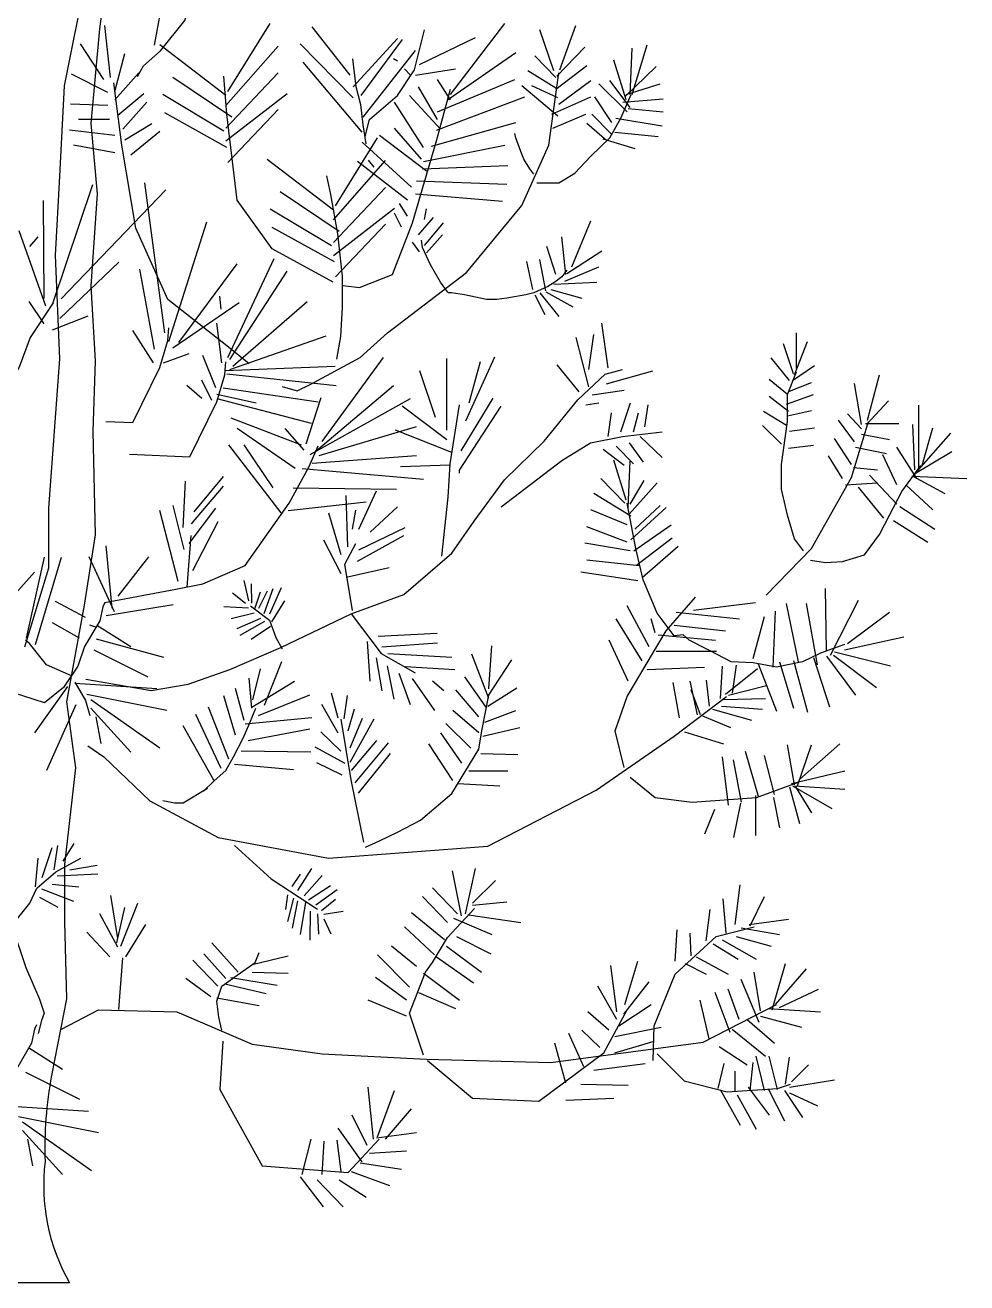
# Model space of a CAD drawing. Extents: x -31.3 to -29.3, y -43.06 to -40.81.
# Drawn here: x -30.426 to -29.303, y -43.057 to -41.558 of the extents above; entities that cross this region are included whole.
import ezdxf

# ---------------------------------------------------------------- set-up
doc = ezdxf.new("R2010")
doc.units = 0
doc.layers.get('0').update_dxf_attribs({"linetype": 'CONTINUOUS'})

msp = doc.modelspace()

# ---------------------------------------------------------------- linework, layer by layer
at = {"color": 0}
for p, q in [((-30.184, -41.6367), (-30.1338, -41.5557)), ((-29.9186, -41.6406), (-29.854, -41.5557)), ((-30.3239, -41.62), (-30.331, -41.5583)), ((-30.0381, -41.6174), (-30.0835, -41.5596)), ((-29.7954, -41.6123), (-29.8121, -41.5634)), ((-29.7882, -41.611), (-29.7691, -41.5583)), ((-30.3322, -41.6226), (-30.3597, -41.5801)), ((-30.1864, -41.6418), (-30.2653, -41.5814)), ((-30.1864, -41.6534), (-30.1242, -41.5827)), ((-30.0345, -41.6444), (-30.0979, -41.5801)), ((-30.0345, -41.6315), (-29.9819, -41.5737)), ((-30.025, -41.6418), (-29.9759, -41.575)), ((-29.9556, -41.6046), (-29.8887, -41.5724)), ((-29.7918, -41.6187), (-29.7583, -41.584)), ((-29.7045, -41.6406), (-29.7021, -41.5853)), ((-29.7021, -41.6406), (-29.6842, -41.5814)), ((-30.3191, -41.6367), (-30.3071, -41.5917)), ((-30.0226, -41.6675), (-29.9604, -41.5879)), ((-29.9819, -41.6007), (-29.9867, -41.5981)), ((-29.9221, -41.647), (-29.8408, -41.5904)), ((-29.793, -41.62), (-29.8181, -41.5943)), ((-29.7093, -41.647), (-29.7237, -41.5994)), ((-30.3274, -41.638), (-30.3705, -41.6161)), ((-30.3191, -41.647), (-30.2904, -41.6148)), ((-30.1864, -41.6804), (-30.1242, -41.6148)), ((-30.0238, -41.6855), (-30.0943, -41.602)), ((-29.9664, -41.6174), (-29.9735, -41.6097)), ((-29.9604, -41.6174), (-29.9126, -41.6097)), ((-29.793, -41.6328), (-29.8265, -41.6123)), ((-29.793, -41.6341), (-29.756, -41.6058)), ((-29.7105, -41.6431), (-29.6735, -41.6071)), ((-30.1792, -41.6675), (-30.2497, -41.62)), ((-29.9341, -41.6701), (-29.9568, -41.6315)), ((-29.9341, -41.6611), (-29.842, -41.6226)), ((-29.9186, -41.647), (-29.9341, -41.6226)), ((-29.7906, -41.6662), (-29.8336, -41.6303)), ((-29.7906, -41.6444), (-29.8217, -41.6303)), ((-29.7894, -41.6521), (-29.7512, -41.6238)), ((-29.7081, -41.6611), (-29.7416, -41.6277)), ((-29.7045, -41.656), (-29.7285, -41.6238)), ((-29.7093, -41.6406), (-29.6687, -41.6277)), ((-30.3155, -41.665), (-30.2844, -41.6393)), ((-30.1888, -41.6842), (-30.2617, -41.6406)), ((-30.1864, -41.6958), (-30.1134, -41.6393)), ((-29.9305, -41.6817), (-29.9676, -41.6418)), ((-29.9353, -41.683), (-29.8301, -41.6431)), ((-29.7978, -41.6637), (-29.7512, -41.6431)), ((-29.7261, -41.674), (-29.7464, -41.6431)), ((-29.7129, -41.6495), (-29.6651, -41.6457)), ((-30.3274, -41.6534), (-30.3717, -41.6521)), ((-30.3095, -41.6817), (-30.2808, -41.6495)), ((-30.184, -41.7215), (-30.1242, -41.6585)), ((-29.9508, -41.7035), (-29.9855, -41.6495)), ((-29.7069, -41.6573), (-29.6651, -41.6611)), ((-30.3251, -41.6701), (-30.3621, -41.6701)), ((-30.3071, -41.6945), (-30.2748, -41.6752)), ((-30.1852, -41.7035), (-30.2593, -41.6624)), ((-29.9413, -41.7022), (-29.8408, -41.674)), ((-29.7966, -41.6804), (-29.7571, -41.6637)), ((-29.732, -41.6958), (-29.756, -41.6752)), ((-29.7261, -41.6881), (-29.75, -41.6637)), ((-29.7213, -41.6688), (-29.6663, -41.6778)), ((-30.3191, -41.6894), (-30.3729, -41.683)), ((-30.3, -41.7125), (-30.2653, -41.6842)), ((-29.9472, -41.7318), (-30.0034, -41.6894)), ((-29.9532, -41.7176), (-29.9855, -41.6804)), ((-29.7225, -41.6855), (-29.6711, -41.6907)), ((-30.3191, -41.7099), (-30.3681, -41.7009)), ((-30.0559, -41.7732), (-30.0057, -41.6922)), ((-29.9652, -41.7511), (-30.0238, -41.6971)), ((-29.9508, -41.7202), (-29.854, -41.7009)), ((-29.7368, -41.6932), (-29.6986, -41.7048)), ((-30.0583, -41.7783), (-30.1372, -41.7179)), ((-30.0583, -41.7899), (-29.9961, -41.7192)), ((-29.97, -41.7665), (-30.0297, -41.7202)), ((-29.952, -41.7292), (-29.8504, -41.7253)), ((-30.3928, -41.8896), (-30.3453, -41.7477)), ((-30.2593, -41.9245), (-30.2832, -41.7459)), ((-30.0583, -41.8169), (-29.9961, -41.7513)), ((-29.9592, -41.7433), (-29.8516, -41.7472)), ((-30.3829, -41.8842), (-30.2581, -41.7541)), ((-30.0512, -41.804), (-30.1217, -41.7565)), ((-29.9604, -41.7588), (-29.8564, -41.7678)), ((-30.4032, -41.8836), (-30.4038, -41.767)), ((-30.0607, -41.8207), (-30.1336, -41.7771)), ((-30.0583, -41.8323), (-29.9854, -41.7758)), ((-29.97, -41.7857), (-29.9795, -41.7703)), ((-29.9496, -41.7896), (-29.9472, -41.7767)), ((-30.2545, -41.9348), (-30.2091, -41.7922)), ((-30.0559, -41.858), (-29.9961, -41.795)), ((-29.9771, -41.7986), (-29.9855, -41.7819)), ((-29.9568, -41.8076), (-29.9389, -41.787)), ((-29.9496, -41.8205), (-29.9269, -41.7935)), ((-29.7739, -41.8461), (-29.7512, -41.7909)), ((-30.4012, -41.893), (-30.4331, -41.8029)), ((-30.4203, -41.8218), (-30.4102, -41.8101)), ((-30.0571, -41.84), (-30.1312, -41.7989)), ((-29.9472, -41.8294), (-29.9281, -41.8076)), ((-29.781, -41.8551), (-29.7858, -41.8102)), ((-29.9556, -41.8282), (-29.964, -41.8166)), ((-29.793, -41.8551), (-29.8038, -41.8217)), ((-30.3845, -41.9074), (-30.3141, -41.8405)), ((-30.184, -41.9541), (-30.129, -41.8359)), ((-29.8205, -41.8731), (-29.8277, -41.8397)), ((-29.805, -41.8744), (-29.8121, -41.8371)), ((-29.7799, -41.8539), (-29.738, -41.8269)), ((-30.2718, -41.9443), (-30.2891, -41.8487)), ((-30.2426, -41.9361), (-30.1732, -41.8423)), ((-30.1816, -41.9566), (-30.1134, -41.8513)), ((-29.7822, -41.8629), (-29.7416, -41.8461)), ((-29.7954, -41.8667), (-29.744, -41.8641)), ((-30.1923, -41.8963), (-30.1935, -41.8808)), ((-29.8181, -41.8795), (-29.8062, -41.9027)), ((-29.8121, -41.877), (-29.7894, -41.9053)), ((-29.805, -41.8757), (-29.7727, -41.8937)), ((-29.799, -41.8731), (-29.7619, -41.8834)), ((-30.403, -41.914), (-30.4209, -41.8871)), ((-30.2497, -41.9425), (-30.1708, -41.8886)), ((-30.178, -41.9644), (-30.0895, -41.8873)), ((-30.3931, -41.9212), (-30.3506, -41.9044)), ((-30.1912, -41.9605), (-30.1971, -41.913)), ((-29.7307, -41.9665), (-29.7383, -41.913)), ((-30.2729, -41.9605), (-30.2973, -41.9218)), ((-30.1816, -41.9682), (-30.0668, -41.9284)), ((-29.7535, -41.9892), (-29.7686, -41.9302)), ((-29.7535, -41.9683), (-29.7477, -41.9265)), ((-29.5061, -41.9672), (-29.5061, -41.9248)), ((-29.5097, -41.9736), (-29.5216, -41.9377)), ((-29.5085, -41.9749), (-29.4929, -41.9351)), ((-30.2607, -41.9605), (-30.2303, -41.9494)), ((-30.1983, -41.9901), (-30.2139, -41.9515)), ((-30.0716, -42.0543), (-29.9986, -41.9541)), ((-29.923, -42.0408), (-29.923, -41.9551)), ((-29.9002, -42.0294), (-29.8659, -41.9532)), ((-29.8962, -42.0082), (-29.8829, -41.9588)), ((-29.5144, -41.9814), (-29.536, -41.9544)), ((-30.1876, -41.9695), (-30.056, -41.9644)), ((-30.1852, -41.9734), (-30.0549, -41.9875)), ((-29.9364, -42.0254), (-29.9551, -41.9701)), ((-29.765, -41.995), (-29.7914, -41.9628)), ((-29.7325, -41.9855), (-29.6772, -41.9701)), ((-29.5109, -41.9814), (-29.4846, -41.9634)), ((-29.4212, -42.0289), (-29.4068, -41.9749)), ((-30.2151, -42.0029), (-30.233, -41.9875)), ((-30.2031, -42.0055), (-30.2151, -41.9811)), ((-30.1899, -41.9901), (-30.0764, -42.0068)), ((-30.0811, -42.0672), (-29.9867, -41.9875)), ((-29.5168, -41.9981), (-29.5384, -41.9801)), ((-29.5144, -41.9942), (-29.4881, -41.9839)), ((-29.4284, -42.0341), (-29.4367, -41.9852)), ((-30.1971, -41.9978), (-30.1505, -42.0081)), ((-30.1971, -42.0029), (-30.0847, -42.0325)), ((-30.0907, -42.0569), (-30.0728, -42.0016)), ((-30.0859, -42.0697), (-29.9664, -42.0029)), ((-29.906, -42.0654), (-29.8677, -42.0027)), ((-29.7495, -41.9987), (-29.7115, -41.9932)), ((-29.5156, -42.0186), (-29.5384, -42.0006)), ((-29.518, -42.0096), (-29.4858, -41.9981)), ((-29.4224, -42.0341), (-29.3961, -42.0058)), ((-29.923, -42.0522), (-29.9761, -42.0122)), ((-29.9078, -42.0884), (-29.8583, -42.0122)), ((-29.7574, -42.0104), (-29.7419, -42.0082)), ((-29.7307, -42.0482), (-29.7267, -42.0199)), ((-29.7155, -42.0426), (-29.7039, -42.0082)), ((-29.7003, -42.0426), (-29.6945, -42.0199)), ((-29.6869, -42.0368), (-29.683, -42.0104)), ((-29.518, -42.0353), (-29.5455, -42.0186)), ((-29.5168, -42.0238), (-29.4881, -42.0173)), ((-29.4284, -42.0392), (-29.4451, -42.0212)), ((-29.3602, -42.0867), (-29.3602, -42.0109)), ((-30.1804, -42.026), (-30.0967, -42.0582)), ((-30.0752, -42.071), (-29.9592, -42.0363)), ((-29.524, -42.0572), (-29.5467, -42.0353)), ((-29.4367, -42.0546), (-29.4559, -42.0289)), ((-29.4236, -42.0328), (-29.3841, -42.0328)), ((-29.365, -42.088), (-29.3674, -42.0341)), ((-30.1039, -42.0865), (-30.1732, -42.0389)), ((-30.0931, -42.0646), (-30.1158, -42.0389)), ((-29.9172, -42.0672), (-29.9841, -42.0408)), ((-29.6924, -42.0482), (-29.666, -42.0731)), ((-29.5144, -42.0418), (-29.4846, -42.0379)), ((-29.4403, -42.0816), (-29.4606, -42.0507)), ((-29.4284, -42.0456), (-29.3949, -42.052)), ((-29.3662, -42.0944), (-29.322, -42.0443)), ((-29.3566, -42.0842), (-29.3435, -42.0379)), ((-30.1206, -42.1391), (-30.1828, -42.0582)), ((-30.1302, -42.1096), (-30.1648, -42.0582)), ((-29.7365, -42.0635), (-29.7115, -42.0826)), ((-29.7209, -42.0599), (-29.7003, -42.0807)), ((-29.7057, -42.0559), (-29.6888, -42.0789)), ((-29.5156, -42.0623), (-29.4858, -42.0585)), ((-29.4355, -42.061), (-29.3985, -42.0687)), ((-29.3626, -42.0983), (-29.3865, -42.061)), ((-29.3662, -42.0932), (-29.3208, -42.0662)), ((-30.0835, -42.08), (-29.9592, -42.071)), ((-29.7093, -42.124), (-29.7237, -42.0764)), ((-29.7069, -42.133), (-29.7045, -42.0777)), ((-29.4511, -42.0983), (-29.4678, -42.0713)), ((-29.3865, -42.106), (-29.4032, -42.07)), ((-30.2245, -42.138), (-30.1895, -42.0958)), ((-30.0955, -42.0865), (-29.9508, -42.0993)), ((-29.919, -42.0826), (-29.9783, -42.0844)), ((-29.9078, -42.0921), (-29.9078, -42.0884)), ((-29.4379, -42.0854), (-29.4092, -42.088)), ((-29.3865, -42.1291), (-29.4188, -42.0944)), ((-29.3686, -42.0957), (-29.3028, -42.0983)), ((-29.3674, -42.0957), (-29.3291, -42.1163)), ((-30.2376, -42.1569), (-30.2347, -42.1017)), ((-30.2274, -42.1525), (-30.1895, -42.1075)), ((-30.1063, -42.1096), (-29.9831, -42.1109)), ((-29.7105, -42.1279), (-29.7392, -42.0983)), ((-29.7057, -42.1407), (-29.6723, -42.1034)), ((-29.7045, -42.1291), (-29.6878, -42.1009)), ((-29.4475, -42.106), (-29.4092, -42.1034)), ((-29.402, -42.1458), (-29.4319, -42.1086)), ((-29.3757, -42.106), (-29.3435, -42.1356)), ((-30.1123, -42.1366), (-30.019, -42.1263)), ((-30.0412, -42.1797), (-30.043, -42.1188)), ((-30.0278, -42.1588), (-30.0068, -42.113)), ((-29.7034, -42.1433), (-29.7476, -42.1163)), ((-30.2434, -42.221), (-30.2653, -42.1365)), ((-30.2361, -42.1831), (-30.2492, -42.1307)), ((-30.2303, -42.1759), (-30.1984, -42.1337)), ((-30.0488, -42.1892), (-30.0639, -42.1397)), ((-30.0354, -42.1588), (-30.0314, -42.136)), ((-30.0144, -42.1625), (-29.9819, -42.1321)), ((-29.7081, -42.1535), (-29.7512, -42.1356)), ((-29.7034, -42.1715), (-29.6615, -42.133)), ((-29.6986, -42.1587), (-29.6687, -42.1304)), ((-29.3829, -42.1317), (-29.3411, -42.1587)), ((-30.2259, -42.208), (-30.1955, -42.1497)), ((-29.7081, -42.1741), (-29.756, -42.1561)), ((-29.6998, -42.1844), (-29.6555, -42.1535)), ((-29.3901, -42.1484), (-29.3494, -42.1741)), ((-30.2283, -42.1662), (-30.233, -42.2278)), ((-30.0296, -42.1969), (-29.9743, -42.1665)), ((-30.0278, -42.1834), (-29.9725, -42.1569)), ((-29.6962, -42.2011), (-29.6543, -42.169)), ((-30.3221, -42.253), (-30.3292, -42.1787)), ((-30.0488, -42.2119), (-30.0697, -42.172)), ((-29.7045, -42.1844), (-29.7583, -42.1754)), ((-29.6902, -42.2165), (-29.6471, -42.1792)), ((-30.4242, -42.2886), (-30.4027, -42.1922)), ((-30.4135, -42.2963), (-30.3824, -42.1922)), ((-30.3192, -42.2573), (-30.3496, -42.1919)), ((-30.3148, -42.2385), (-30.2784, -42.1919)), ((-29.6938, -42.2024), (-29.756, -42.1959)), ((-30.4721, -42.2744), (-30.4147, -42.2102)), ((-30.043, -42.2159), (-29.9917, -42.2046)), ((-29.695, -42.2204), (-29.7631, -42.2101)), ((-30.159, -42.2442), (-30.1648, -42.2199)), ((-30.1554, -42.247), (-30.1558, -42.2239)), ((-30.1409, -42.2593), (-30.1301, -42.2294)), ((-30.1341, -42.2599), (-30.1203, -42.2282)), ((-29.4702, -42.3039), (-29.4714, -42.2294)), ((-30.3537, -42.2642), (-30.3895, -42.2449)), ((-30.163, -42.2473), (-30.1785, -42.235)), ((-30.1518, -42.2537), (-30.1453, -42.2334)), ((-30.1471, -42.2528), (-30.137, -42.2322)), ((-30.1315, -42.2694), (-30.116, -42.2442)), ((-29.629, -42.2553), (-29.5549, -42.2463)), ((-29.4654, -42.309), (-29.4319, -42.2435)), ((-30.3292, -42.2617), (-30.2492, -42.2487)), ((-30.1594, -42.2528), (-30.189, -42.2513)), ((-30.1529, -42.2589), (-30.1803, -42.2657)), ((-29.6816, -42.299), (-29.7079, -42.2502)), ((-29.6493, -42.2579), (-29.574, -42.2656)), ((-29.5336, -42.3232), (-29.5312, -42.2564)), ((-29.5037, -42.3168), (-29.518, -42.2474)), ((-29.481, -42.3206), (-29.4941, -42.2474)), ((-29.4451, -42.2949), (-29.3949, -42.2576)), ((-30.3609, -42.2886), (-30.3931, -42.2706)), ((-30.3417, -42.2757), (-30.3489, -42.2731)), ((-30.3405, -42.2731), (-30.2999, -42.2988)), ((-30.1453, -42.2654), (-30.1735, -42.2774)), ((-30.1406, -42.2688), (-30.1699, -42.2857)), ((-30.1333, -42.2749), (-30.1565, -42.2903)), ((-29.69, -42.3157), (-29.7211, -42.2656)), ((-29.6744, -42.2823), (-29.6792, -42.2656)), ((-29.6517, -42.2733), (-29.5907, -42.2798)), ((-29.5575, -42.3129), (-29.5443, -42.2628)), ((-30.341, -42.2894), (-30.2609, -42.3113)), ((-30.0047, -42.2863), (-29.9345, -42.2826)), ((-29.7067, -42.3401), (-29.7294, -42.2913)), ((-29.6708, -42.2849), (-29.6027, -42.2913)), ((-29.4487, -42.3026), (-29.3781, -42.2872)), ((-30.3441, -42.3027), (-30.2795, -42.3348)), ((-30.018, -42.2927), (-30.0148, -42.3401)), ((-30.0003, -42.2992), (-29.9342, -42.2943)), ((-29.8729, -42.3491), (-29.8693, -42.2977)), ((-29.6732, -42.3042), (-29.6015, -42.3042)), ((-29.4606, -42.3052), (-29.3937, -42.3219)), ((-30.1405, -42.3685), (-30.1197, -42.3165)), ((-30.0072, -42.3121), (-30.0003, -42.3517)), ((-29.9935, -42.3072), (-29.9172, -42.3112)), ((-29.8729, -42.3607), (-29.8932, -42.308)), ((-29.8741, -42.3581), (-29.8454, -42.3144)), ((-29.5823, -42.3543), (-29.5776, -42.3209)), ((-29.5515, -42.3193), (-29.53, -42.3759)), ((-29.5264, -42.3168), (-29.5097, -42.372)), ((-29.5097, -42.3155), (-29.4929, -42.3771)), ((-29.4858, -42.3116), (-29.4666, -42.3707)), ((-29.4702, -42.3103), (-29.4355, -42.3566)), ((-29.4618, -42.309), (-29.4104, -42.3476)), ((-30.1555, -42.3722), (-30.1589, -42.3363)), ((-30.1543, -42.3623), (-30.1451, -42.3251)), ((-29.9942, -42.3216), (-29.9862, -42.3613)), ((-29.9801, -42.3305), (-29.9667, -42.3677)), ((-29.9725, -42.3225), (-29.9136, -42.3262)), ((-29.8753, -42.3723), (-29.9016, -42.335)), ((-29.684, -42.326), (-29.6158, -42.3234)), ((-29.5967, -42.3607), (-29.5943, -42.3222)), ((-29.5907, -42.3556), (-29.5525, -42.3247)), ((-30.3752, -42.3464), (-30.4147, -42.4016)), ((-30.3668, -42.3425), (-30.2688, -42.3489)), ((-30.1647, -42.387), (-30.175, -42.3487)), ((-30.1555, -42.3709), (-30.1047, -42.34)), ((-29.9645, -42.3367), (-29.9378, -42.3751)), ((-29.94, -42.3397), (-29.9266, -42.3511)), ((-29.8849, -42.3825), (-29.9123, -42.3504)), ((-29.8741, -42.3697), (-29.8394, -42.3479)), ((-29.6457, -42.3838), (-29.6529, -42.3414)), ((-29.6242, -42.38), (-29.6326, -42.3401)), ((-29.6206, -42.38), (-29.6314, -42.3504)), ((-29.6098, -42.3697), (-29.6135, -42.3389)), ((-29.5871, -42.3568), (-29.5417, -42.3453)), ((-30.3525, -42.3554), (-30.2568, -42.3747)), ((-30.3477, -42.3618), (-30.2652, -42.4196)), ((-30.175, -42.4044), (-30.1889, -42.3573)), ((-30.1474, -42.3808), (-30.0863, -42.3561)), ((-30.0527, -42.3843), (-30.0607, -42.3542)), ((-30.0455, -42.3849), (-30.0415, -42.357)), ((-29.5931, -42.362), (-29.5429, -42.3607)), ((-30.3656, -42.3682), (-30.4003, -42.4466)), ((-30.3477, -42.3721), (-30.2999, -42.4248)), ((-30.1923, -42.444), (-30.2223, -42.3796)), ((-30.1831, -42.4329), (-30.2073, -42.3709)), ((-30.0527, -42.4021), (-30.0719, -42.3677)), ((-30.0408, -42.3994), (-30.0329, -42.3729)), ((-29.8849, -42.4018), (-29.9159, -42.3748)), ((-29.8777, -42.389), (-29.8406, -42.3748)), ((-29.6182, -42.3813), (-29.5848, -42.3954)), ((-29.6063, -42.3735), (-29.5596, -42.3864)), ((-29.5955, -42.3697), (-29.5465, -42.3735)), ((-30.3417, -42.3824), (-30.3357, -42.4145)), ((-30.2004, -42.4589), (-30.2373, -42.3932)), ((-30.1635, -42.3908), (-30.084, -42.3833)), ((-30.0383, -42.4193), (-30.0235, -42.3843)), ((-30.0383, -42.4365), (-30.0097, -42.3849)), ((-29.8944, -42.4198), (-29.9243, -42.3903)), ((-29.8801, -42.4057), (-29.8358, -42.3954)), ((-30.1601, -42.4106), (-30.0863, -42.3969)), ((-30.0495, -42.4233), (-30.0733, -42.4003)), ((-30.0368, -42.4467), (-30.0065, -42.4107)), ((-29.9052, -42.4378), (-29.9303, -42.4018)), ((-29.6397, -42.4005), (-29.5931, -42.4147)), ((-30.1681, -42.423), (-30.0852, -42.4242)), ((-30.0441, -42.4381), (-30.0799, -42.4187)), ((-30.0321, -42.4611), (-29.9924, -42.4135)), ((-30.0282, -42.4737), (-29.9902, -42.4261)), ((-29.9159, -42.4584), (-29.9446, -42.4147)), ((-29.8825, -42.4262), (-29.8382, -42.4275)), ((-29.5513, -42.4776), (-29.5668, -42.4237)), ((-29.5082, -42.4635), (-29.5166, -42.416)), ((-29.5046, -42.4648), (-29.4879, -42.416)), ((-29.5023, -42.4571), (-29.4544, -42.4147)), ((-30.1762, -42.4391), (-30.1059, -42.4453)), ((-30.048, -42.4519), (-30.078, -42.4374)), ((-29.5871, -42.4879), (-29.5943, -42.4301)), ((-29.5716, -42.4841), (-29.5812, -42.4339)), ((-29.5321, -42.4751), (-29.5441, -42.4288)), ((-29.8968, -42.4468), (-29.8502, -42.4468)), ((-29.5118, -42.4622), (-29.4484, -42.4468)), ((-29.91, -42.4622), (-29.8597, -42.4648)), ((-29.5142, -42.4661), (-29.5023, -42.5098)), ((-29.5106, -42.4648), (-29.464, -42.4918)), ((-29.5082, -42.4648), (-29.4484, -42.4686)), ((-29.507, -42.4661), (-29.4879, -42.4969)), ((-29.5728, -42.4853), (-29.5812, -42.5265)), ((-29.5549, -42.4764), (-29.5549, -42.5239)), ((-29.5333, -42.4789), (-29.5262, -42.5149)), ((-29.6039, -42.4931), (-29.6158, -42.5226)), ((-30.4055, -42.574), (-30.3935, -42.5384)), ((-30.3911, -42.565), (-30.3869, -42.5359)), ((-30.3804, -42.5546), (-30.3676, -42.5335)), ((-30.4137, -42.5853), (-30.4104, -42.5512)), ((-30.3725, -42.565), (-30.3401, -42.5593)), ((-30.3878, -42.5723), (-30.3392, -42.5699)), ((-30.1073, -42.5849), (-30.0976, -42.5702)), ((-30.1008, -42.5898), (-30.0838, -42.5634)), ((-30.0932, -42.596), (-30.0715, -42.5717)), ((-29.9054, -42.62), (-29.9162, -42.566)), ((-29.9006, -42.6174), (-29.8887, -42.5635)), ((-30.4064, -42.5878), (-30.3682, -42.6023)), ((-30.3935, -42.5821), (-30.3618, -42.5853)), ((-30.0878, -42.6009), (-30.0618, -42.5837)), ((-30.0791, -42.6067), (-30.0538, -42.5886)), ((-29.9102, -42.6174), (-29.9401, -42.5866)), ((-29.8923, -42.6046), (-29.8648, -42.5776)), ((-29.579, -42.6303), (-29.573, -42.5827)), ((-30.4088, -42.5974), (-30.3869, -42.6096)), ((-30.3154, -42.647), (-30.3238, -42.5956)), ((-30.3118, -42.6559), (-30.2915, -42.6046)), ((-30.1131, -42.5948), (-30.1153, -42.6123)), ((-30.1059, -42.5988), (-30.1131, -42.6267)), ((-30.1012, -42.6018), (-30.1073, -42.6344)), ((-30.0914, -42.6037), (-30.0979, -42.6421)), ((-30.0726, -42.6135), (-30.0556, -42.6)), ((-29.9221, -42.6277), (-29.952, -42.5969)), ((-29.8923, -42.6072), (-29.8516, -42.6033)), ((-29.5898, -42.6406), (-29.5933, -42.5994)), ((-29.5611, -42.6316), (-29.5443, -42.5969)), ((-30.3154, -42.6572), (-30.3369, -42.6174)), ((-30.3166, -42.6521), (-30.307, -42.6097)), ((-30.086, -42.6141), (-30.0864, -42.6488)), ((-30.0773, -42.6175), (-30.0762, -42.6418)), ((-30.0697, -42.6178), (-30.0466, -42.6144)), ((-29.9257, -42.6483), (-29.9652, -42.6162)), ((-29.897, -42.6187), (-29.8349, -42.6277)), ((-29.6137, -42.6496), (-29.6089, -42.6123)), ((-30.3058, -42.6688), (-30.2819, -42.6302)), ((-30.0697, -42.6233), (-30.0614, -42.6412)), ((-29.9377, -42.6663), (-29.9736, -42.6329)), ((-29.915, -42.6226), (-29.8695, -42.6419)), ((-29.5718, -42.6341), (-29.5264, -42.6419)), ((-29.5623, -42.6303), (-29.5156, -42.6239)), ((-30.325, -42.6688), (-30.3524, -42.6392)), ((-29.9114, -42.6444), (-29.8707, -42.665)), ((-29.6507, -42.674), (-29.6483, -42.6367)), ((-29.6316, -42.6675), (-29.6328, -42.6406)), ((-29.5945, -42.6483), (-29.5539, -42.6714)), ((-29.5778, -42.6444), (-29.536, -42.656)), ((-30.1864, -42.6945), (-30.2127, -42.665)), ((-30.172, -42.6868), (-30.2031, -42.6521)), ((-29.9676, -42.7048), (-30.0058, -42.6663)), ((-29.9592, -42.6804), (-29.9891, -42.656)), ((-29.9233, -42.656), (-29.8815, -42.6868)), ((-29.6053, -42.6534), (-29.5754, -42.6714)), ((-30.3096, -42.6698), (-30.3144, -42.7315)), ((-30.1959, -42.7035), (-30.2258, -42.6727)), ((-30.1553, -42.6778), (-30.1123, -42.6675)), ((-29.9353, -42.6688), (-29.8911, -42.6997)), ((-29.7201, -42.7344), (-29.7273, -42.6791)), ((-29.7105, -42.7254), (-29.695, -42.674)), ((-29.6388, -42.6766), (-29.6137, -42.6894)), ((-29.6256, -42.6688), (-29.5874, -42.6894)), ((-29.5348, -42.7318), (-29.5192, -42.6766)), ((-30.2043, -42.7164), (-30.2342, -42.6945)), ((-30.1804, -42.6933), (-30.1254, -42.7023)), ((-30.1553, -42.6868), (-30.1123, -42.6881)), ((-29.9712, -42.7202), (-30.0082, -42.6933)), ((-29.9508, -42.6881), (-29.9078, -42.7202)), ((-29.5503, -42.7472), (-29.5718, -42.6958)), ((-29.5491, -42.7331), (-29.5563, -42.6868)), ((-29.5312, -42.7254), (-29.4941, -42.683)), ((-30.1876, -42.701), (-30.1386, -42.7125)), ((-29.9568, -42.7113), (-29.9126, -42.7305)), ((-29.7201, -42.7434), (-29.7428, -42.7035)), ((-29.7117, -42.7369), (-29.6818, -42.6984)), ((-29.585, -42.7588), (-29.6029, -42.7113)), ((-29.5742, -42.7434), (-29.5874, -42.7074)), ((-29.5264, -42.7292), (-29.4798, -42.7074)), ((-30.1971, -42.7177), (-30.1469, -42.7267)), ((-29.9712, -42.7395), (-30.0166, -42.7202)), ((-29.7177, -42.7511), (-29.6794, -42.7254)), ((-29.6101, -42.7665), (-29.6209, -42.7202)), ((-29.7296, -42.7562), (-29.7548, -42.7344)), ((-29.5491, -42.7395), (-29.5001, -42.7524)), ((-29.5395, -42.7305), (-29.4774, -42.7344)), ((-29.7404, -42.7768), (-29.7619, -42.7562)), ((-29.7225, -42.7639), (-29.6675, -42.7524)), ((-29.5826, -42.7549), (-29.5431, -42.7871)), ((-29.5647, -42.7434), (-29.5324, -42.7716)), ((-29.7595, -42.7999), (-29.7775, -42.7601)), ((-29.7225, -42.7832), (-29.6759, -42.7691)), ((-30.4219, -42.7768), (-30.3813, -42.8025)), ((-29.7811, -42.8192), (-29.7942, -42.7716)), ((-29.5981, -42.7755), (-29.5647, -42.7973)), ((-29.7476, -42.8038), (-29.6866, -42.796)), ((-29.5993, -42.8256), (-29.5922, -42.796)), ((-29.5611, -42.8282), (-29.5575, -42.7948)), ((-29.5443, -42.8282), (-29.5539, -42.7871)), ((-29.5288, -42.8269), (-29.5384, -42.7871)), ((-29.5192, -42.8205), (-29.5144, -42.7883)), ((-29.512, -42.8179), (-29.4917, -42.7973)), ((-30.4255, -42.8063), (-30.3609, -42.8385)), ((-29.579, -42.8295), (-29.579, -42.805)), ((-29.5144, -42.8243), (-29.4606, -42.8153)), ((-30.0106, -42.886), (-30.0166, -42.8243)), ((-30.0058, -42.8834), (-29.9855, -42.8282)), ((-29.7631, -42.8205), (-29.7069, -42.8218)), ((-29.5969, -42.8269), (-29.573, -42.8693)), ((-29.5635, -42.8243), (-29.5384, -42.8577)), ((-29.5395, -42.8269), (-29.5204, -42.8642)), ((-29.5204, -42.8282), (-29.4989, -42.8603)), ((-29.5144, -42.8308), (-29.481, -42.8462)), ((-30.4482, -42.8462), (-30.3502, -42.8526)), ((-29.7811, -42.8397), (-29.7237, -42.8372)), ((-29.5766, -42.8333), (-29.5539, -42.8744)), ((-30.4339, -42.859), (-30.3382, -42.8783)), ((-30.0178, -42.8937), (-30.0357, -42.8577)), ((-29.9963, -42.886), (-29.9652, -42.85)), ((-30.4291, -42.8654), (-30.3466, -42.9233)), ((-30.4291, -42.8757), (-30.3813, -42.9284)), ((-30.0238, -42.913), (-30.0525, -42.8732)), ((-30.4231, -42.886), (-30.4171, -42.9181)), ((-30.0955, -42.9284), (-30.0848, -42.886)), ((-30.0716, -42.9284), (-30.0692, -42.8886)), ((-30.0489, -42.9246), (-30.0537, -42.8873)), ((-30.007, -42.8847), (-29.9592, -42.8783)), ((-30.0154, -42.9027), (-29.9712, -42.9001)), ((-30.0262, -42.9143), (-29.9771, -42.922)), ((-30.0979, -42.931), (-30.0704, -42.967)), ((-30.0776, -42.9348), (-30.0465, -42.967)), ((-30.0513, -42.9348), (-30.019, -42.9554)), ((-30.0369, -42.9246), (-29.9915, -42.9413))]:
    msp.add_line(p, q, dxfattribs=at)
for points in [[(-30.2918, -41.6191), (-30.2846, -41.6063), (-30.2643, -41.5883), (-30.2356, -41.5523), (-30.2021, -41.4546), (-30.2009, -41.3685), (-30.195, -41.2799), (-30.1902, -41.2375)], [(-30.4263, -42.2992), (-30.3975, -42.2048), (-30.3975, -42.1339), (-30.3844, -41.9556), (-30.3895, -41.8323), (-30.3844, -41.7379), (-30.3791, -41.6302), (-30.3529, -41.499)], [(-30.2606, -41.5191), (-30.2722, -41.5816)], [(-30.0202, -41.6907), (-30.0154, -41.6701), (-29.9819, -41.6418), (-29.9616, -41.611), (-29.9496, -41.5634)], [(-30.0354, -41.5981), (-30.0317, -41.6308), (-30.026, -41.6523), (-30.0233, -41.6767), (-30.0195, -41.6991)], [(-30.1194, -41.9888), (-30.1015, -41.9939), (-30.0859, -41.9862), (-30.0262, -41.9541), (-29.9939, -41.9245), (-29.8994, -41.8526), (-29.8336, -41.7729), (-29.8014, -41.7009), (-29.7894, -41.6148)], [(-30.1589, -41.9618), (-30.1852, -41.94), (-30.2557, -41.8847), (-30.294, -41.7999), (-30.3107, -41.7009), (-30.3203, -41.6264)], [(-30.0584, -41.8641), (-30.1314, -41.8243), (-30.1732, -41.7665), (-30.1852, -41.6637), (-30.1888, -41.6187)], [(-30.0465, -41.868), (-30.0273, -41.8706), (-29.9879, -41.8551), (-29.964, -41.7935), (-29.9353, -41.6958), (-29.9186, -41.6341)], [(-29.8157, -41.7459), (-29.8074, -41.7459), (-29.7894, -41.7459), (-29.7703, -41.7343), (-29.7512, -41.7138), (-29.7285, -41.692), (-29.7153, -41.6688), (-29.7033, -41.6406)], [(-29.8193, -41.7356), (-29.8241, -41.7292), (-29.8313, -41.7176), (-29.8348, -41.7086), (-29.8408, -41.692), (-29.842, -41.6868)], [(-30.0167, -41.7187), (-30.0101, -41.7271)], [(-30.0541, -41.9562), (-30.0494, -41.9291), (-30.0475, -41.8945), (-30.0475, -41.8571), (-30.0531, -41.8066), (-30.0615, -41.7598), (-30.0662, -41.7374)], [(-29.7799, -41.85), (-29.7858, -41.8577), (-29.7942, -41.8641), (-29.8026, -41.8693), (-29.8193, -41.877), (-29.8289, -41.8795), (-29.8516, -41.8834), (-29.8635, -41.8847), (-29.8755, -41.8847), (-29.9018, -41.8795), (-29.9174, -41.877), (-29.9209, -41.877), (-29.9221, -41.8757), (-29.9305, -41.8641), (-29.9425, -41.8436), (-29.952, -41.823), (-29.9532, -41.814)], [(-30.3926, -41.8887), (-30.4197, -41.9303), (-30.4332, -41.9654), (-30.4492, -41.9914), (-30.466, -42.007)], [(-30.3298, -42.0303), (-30.2975, -42.0316), (-30.2652, -41.9661), (-30.2556, -41.9339), (-30.2545, -41.9185)], [(-30.3013, -42.0694), (-30.2294, -42.0723), (-30.1971, -42.0068), (-30.1876, -41.9746), (-30.1864, -41.9592)], [(-30.3535, -42.3376), (-30.2754, -42.3511), (-30.2313, -42.3434), (-30.1818, -42.3262), (-30.1211, -42.2998), (-30.0372, -42.2596), (-29.9743, -42.2368), (-29.9172, -42.1874), (-29.8904, -42.1493), (-29.8543, -42.0998), (-29.807, -42.054), (-29.7668, -42.0045), (-29.7343, -41.9741), (-29.7133, -41.9683)], [(-29.4977, -42.1844), (-29.5085, -42.1702), (-29.5168, -42.142), (-29.524, -42.1111), (-29.524, -42.0816), (-29.5168, -42.0302), (-29.5168, -41.9981), (-29.5061, -41.9711)], [(-29.9288, -42.191), (-29.9212, -42.1207), (-29.919, -42.0807), (-29.9078, -42.0104)], [(-29.542, -42.2375), (-29.4881, -42.1818), (-29.4403, -42.097), (-29.42, -42.0302)], [(-29.8583, -42.1321), (-29.786, -42.0767), (-29.7516, -42.0559), (-29.7133, -42.0482), (-29.666, -42.0426)], [(-30.331, -42.2462), (-30.2462, -42.2304), (-30.2139, -42.2239), (-30.1636, -42.2021), (-30.111, -42.1276), (-30.0871, -42.0839), (-30.0764, -42.0595)], [(-29.4893, -42.1959), (-29.4714, -42.1985), (-29.4511, -42.1972), (-29.4248, -42.1895), (-29.4068, -42.1651), (-29.3949, -42.142), (-29.3805, -42.1137), (-29.3578, -42.0829)], [(-29.4487, -42.2962), (-29.463, -42.3013), (-29.4774, -42.3065), (-29.4989, -42.3168), (-29.53, -42.3232), (-29.5575, -42.318), (-29.5838, -42.3168), (-29.6089, -42.3039), (-29.6113, -42.3026), (-29.634, -42.291), (-29.6412, -42.2846), (-29.6519, -42.2859), (-29.6723, -42.2589), (-29.689, -42.2191), (-29.6974, -42.1818), (-29.7081, -42.1279)], [(-30.0354, -42.2559), (-30.0448, -42.2006), (-30.0314, -42.176)], [(-30.331, -42.2462), (-30.3333, -42.2513), (-30.3369, -42.268), (-30.3549, -42.2988), (-30.3632, -42.322), (-30.38, -42.3477), (-30.4027, -42.3657), (-30.4398, -42.3541), (-30.4661, -42.3194), (-30.5091, -42.2886)], [(-29.7115, -42.4429), (-29.7222, -42.3993), (-29.7079, -42.3581), (-29.6613, -42.2798), (-29.6266, -42.2399)], [(-30.1572, -42.25), (-30.1344, -42.2672), (-30.1268, -42.2881), (-30.1193, -42.3016)], [(-30.0372, -42.2596), (-30.0011, -42.3072), (-29.9609, -42.3302)], [(-30.3704, -42.3335), (-30.4003, -42.3207), (-30.4206, -42.295), (-30.4254, -42.2911)], [(-30.3668, -42.3412), (-30.3537, -42.3631), (-30.3489, -42.3811)], [(-30.3511, -42.4172), (-30.332, -42.4301), (-30.277, -42.4828), (-30.1957, -42.5265), (-30.0642, -42.5509), (-29.8741, -42.5367), (-29.745, -42.4699), (-29.6517, -42.4057), (-29.5895, -42.3581)], [(-30.02, -42.538), (-30.0032, -42.5303), (-29.9817, -42.5201), (-29.9542, -42.5059), (-29.9171, -42.4738), (-29.8849, -42.4211), (-29.8813, -42.3993), (-29.8729, -42.3568)], [(-30.2615, -42.4824), (-30.2476, -42.4849), (-30.2373, -42.4849), (-30.2085, -42.4675), (-30.2131, -42.4713), (-30.2004, -42.4589), (-30.1866, -42.4465), (-30.1774, -42.4304), (-30.1658, -42.4081), (-30.1578, -42.3895), (-30.1508, -42.3722)], [(-30.022, -42.5321), (-30.0372, -42.4577), (-30.0488, -42.3852)], [(-30.4906, -42.4517), (-30.4873, -42.4832), (-30.4842, -42.5003), (-30.4809, -42.5197), (-30.4793, -42.5286), (-30.4753, -42.5448), (-30.4632, -42.5716), (-30.4583, -42.5821), (-30.4543, -42.6072), (-30.4363, -42.6485), (-30.4308, -42.6647), (-30.425, -42.6816), (-30.4088, -42.719), (-30.4033, -42.7359), (-30.4064, -42.7448), (-30.4104, -42.7602)], [(-29.7043, -42.4545), (-29.6744, -42.4789), (-29.6302, -42.4841), (-29.5537, -42.4789), (-29.5046, -42.4609)], [(-30.1764, -42.5358), (-30.1323, -42.5757), (-30.0773, -42.612)], [(-30.443, -42.633), (-30.4201, -42.6047), (-30.4121, -42.5868), (-30.3893, -42.5674), (-30.3594, -42.5512)], [(-29.9508, -42.7858), (-29.9676, -42.7357), (-29.9485, -42.6868), (-29.9401, -42.6753), (-29.9221, -42.6457), (-29.8899, -42.611)], [(-29.677, -42.7922), (-29.6759, -42.7511), (-29.6507, -42.6894), (-29.6017, -42.6444), (-29.5563, -42.6329)], [(-30.1912, -42.7562), (-30.1948, -42.7408), (-30.1971, -42.7215), (-30.1912, -42.7035), (-30.1732, -42.6907), (-30.1517, -42.6753), (-30.1469, -42.6637)], [(-30.3825, -42.7549), (-30.3382, -42.7318), (-30.245, -42.7344), (-30.1553, -42.7729), (-30.0716, -42.7845), (-29.9473, -42.7909), (-29.799, -42.7948), (-29.6173, -42.7704), (-29.53, -42.7254)], [(-29.9461, -42.7922), (-29.8923, -42.8372), (-29.8134, -42.841), (-29.7356, -42.7832), (-29.7081, -42.7318)], [(-30.4123, -42.7498), (-30.4147, -42.7549), (-30.4183, -42.7716), (-30.4363, -42.8025), (-30.4446, -42.8256), (-30.4614, -42.8513), (-30.4841, -42.8693), (-30.5212, -42.8577), (-30.5475, -42.823), (-30.5905, -42.7922)], [(-30.19, -42.7691), (-30.1936, -42.8269), (-30.1433, -42.9181), (-30.0405, -42.9258), (-30.0035, -42.886)], [(-29.6723, -42.7845), (-29.64, -42.8166), (-29.5886, -42.8295), (-29.5288, -42.8256), (-29.5132, -42.8205)]]:
    msp.add_lwpolyline(points, dxfattribs=at)
msp.add_lwpolyline([(-30.3292, -41.5017), (-30.3372, -41.562), (-30.3476, -41.6749), (-30.3399, -41.7588), (-30.3476, -41.8689), (-30.3423, -41.9582), (-30.345, -42.0421), (-30.3423, -42.1654), (-30.3556, -42.2492), (-30.3764, -42.3648), (-30.366, -42.4434), (-30.3791, -42.5587), (-30.3791, -42.627), (-30.3764, -42.7188), (-30.3944, -42.8102, 0.054014), (-30.4021, -42.9129, 0.160415), (-30.373, -43.0575), (-30.5038, -43.0575, 0.07766)], format="xyb", dxfattribs=at)

doc.saveas('drawing.dxf')
